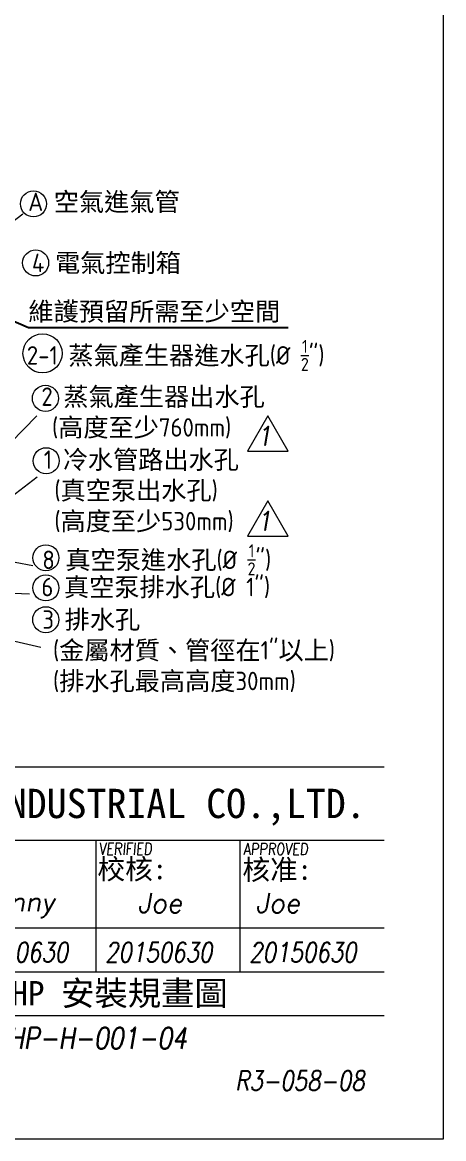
# Model space of a CAD drawing. Header units: millimetres. Extents: x -180913 to 13185, y -18310 to 9270.
# Drawn here: x 11245 to 13185, y 0 to 5146 of the extents above; entities that cross this region are included whole.
import ezdxf

# ---------------------------------------------------------------- set-up
doc = ezdxf.new("R2010")
doc.units = ezdxf.units.MM
doc.header["$MEASUREMENT"] = 0
doc.layers.get('0').update_dxf_attribs({"lineweight": 25})
for name, color, linetype, lineweight in [('D', 3, 'Continuous', 13), ('F', 7, 'Continuous', 15), ('T', 4, 'Continuous', 15)]:
    doc.layers.add(name, color=color, linetype=linetype, lineweight=lineweight)
doc.styles.get("Standard").update_dxf_attribs({"font": 'KAIU.TTF'})
doc.styles.add('STU25', font='isocp2.shx')
doc.styles.add('Text', font='romans.shx', dxfattribs={"width": 0.8, "oblique": 10})
doc.dimstyles.new('STU25$7', dxfattribs={"dimscale": 35, "dimtxt": 2.5, "dimasz": 2, "dimexe": 1.25, "dimexo": 0.625, "dimgap": 1, "dimtad": 0, "dimdec": 4, "dimdsep": 46, "dimtxsty": 'STU25', "dimcen": 2.5, "dimazin": 2, "dimtfac": 1, "dimtdec": 4, "dimtmove": 0, "dimatfit": 3, "dimfxl": 0, "dimtolj": 1, "dimtzin": 0, "dimarcsym": 0})

msp = doc.modelspace()

# ---------------------------------------------------------------- linework, layer by layer
at = {"layer": 'D'}
for p, q in [((11142.716, 4182.976), (11248.055, 4262.188)), ((11128.243, 3142.99), (11312.498, 3332.493)), ((11131.979, 2911.834), (11313.47, 3050.007)), ((10386.661, 2812.487), (11293.235, 2641.759)), ((10373.278, 2554.234), (11277.956, 2510.654)), ((11074.185, 2324.147), (11331.257, 2264.989))]:
    msp.add_line(p, q, dxfattribs=at)
for centre, radius in [((11296.628, 4308.65), 60), ((11306.592, 4036.596), 60), ((11338.422, 3619.698), 90), ((11351.592, 3412.38), 60), ((11355.317, 3124.745), 60), ((11353.804, 2677.59), 60), ((11353.707, 2538.686), 60), ((11353.256, 2392.139), 60)]:
    msp.add_circle(centre, radius, dxfattribs=at)
at = {"layer": 'F', "color": 7}
for p, q in [((7015.979, 1714.021), (12910.979, 1714.021)), ((7015.979, 1376.521), (12910.979, 1376.521)), ((11583.479, 1376.521), (11583.479, 769.021)), ((12247.229, 1376.521), (12247.229, 769.021)), ((7015.979, 971.521), (12910.979, 971.521)), ((9670.979, 971.521), (12910.979, 971.521)), ((10255.979, 971.521), (12910.979, 971.521)), ((7015.979, 769.021), (12910.979, 769.021)), ((12910.979, 566.521), (7015.979, 566.521))]:
    msp.add_line(p, q, dxfattribs=at)
at = {"layer": 'F', "color": 6}
msp.add_lwpolyline([(0, 9270), (0, 0), (13185, 0), (13185, 9270)], close=True, dxfattribs=at)
at = {"layer": 'F', "color": 7}
for points in [[(12375.64, 3331.192), (12282.149, 3169.261), (12469.131, 3169.261)], [(12375.64, 2939.447), (12282.149, 2777.516), (12469.131, 2777.516)]]:
    msp.add_lwpolyline(points, close=True, dxfattribs=at)

# ---------------------------------------------------------------- texts
at = {"insert": (10442.236, 1612.679), "char_height": 135, "attachment_point": 1, "style": 'STU25'}
msp.add_mtext('{\\f標楷體|b0|i0|c136|p65;STURDY\\H0.9667x; \\H1.034x;INDUSTRIAL CO.,LTD.}', dxfattribs=at)
at = {"layer": 'D', "color": 4}
msp.add_text('SAT-600HP 安裝規畫圖', height=112.5, dxfattribs=at).set_placement((10658.57, 613.993))
at = {"layer": 'D', "char_height": 85, "attachment_point": 1}
for s, insert in [('{\\Fisocp2.shx;\\C3;A \\f標楷體|b0|i0|c136|p65;空氣進氣管}', (11272.617, 4361)), ('{\\Fisocp2.shx;\\C3;4 \\f標楷體|b0|i0|c136|p65;電氣控制箱}', (11289.695, 4079.239)), ('{\\C3;維護預留所需至少空間}', (11273.121, 3855.581)), ('\\A1;{\\Fisocp2.shx;8 }真空泵進水孔{\\Fisocp2.shx;(%%c \\H0.7x;\\S1/2;\\H1.429x;")}', (11337.369, 2739.297)), ('{\\Fisocp2.shx;6 }真空泵排水孔{\\Fisocp2.shx;(%%c 1")}', (11333.024, 2585.12))]:
    msp.add_mtext(s, dxfattribs=dict(at, insert=insert))
at = {"layer": 'D', "char_height": 85, "attachment_point": 1, "style": 'STU25'}
for s, insert in [('\\A1;2-1 {\\f標楷體|b0|i0|c136|p65;蒸氣產生器進水孔}(%%c {\\H0.7x;\\S1/2;}")', (11266.131, 3681.786)), ('2 {\\f標楷體|b0|i0|c136|p65;蒸氣產生器出水孔\\P} ({\\f標楷體|b0|i0|c136|p65;高度至少}760mm)', (11333.231, 3462.666)), ('1 {\\f標楷體|b0|i0|c136|p65;冷水管路出水孔\\P} ({\\f標楷體|b0|i0|c136|p65;真空泵出水孔})\\P ({\\f標楷體|b0|i0|c136|p65;高度至少}530mm)', (11344.056, 3172.238)), ('3 {\\f標楷體|b0|i0|c136|p65;排水孔\\P} ({\\f標楷體|b0|i0|c136|p65;金屬材質、管徑在}1"{\\f標楷體|b0|i0|c136|p65;以上})\\P ({\\f標楷體|b0|i0|c136|p65;排水孔最高高度}30mm)', (11337.789, 2435.395))]:
    msp.add_mtext(s, dxfattribs=dict(at, insert=insert))
at = {"layer": 'F', "color": 1, "lineweight": 15, "style": 'Text', "oblique": 5, "width": 0.8}
for s, p in [('VERIFIED', (11597.433, 1309.051)), ('APPROVED', (12262.51, 1307.802))]:
    msp.add_text(s, height=54, dxfattribs=at).set_placement(p)
at = {"layer": 'F', "lineweight": -3}
for s, p in [('校核:', (11591.381, 1195.874)), ('核准:', (12258.537, 1193.373))]:
    msp.add_text(s, height=93.4085, dxfattribs=at).set_placement(p)
at = {"layer": 'T', "lineweight": 20, "style": 'Text', "oblique": 10, "width": 0.8}
for s, height, p in [('1', 90, (12327.175, 3193.313)), ('1', 90, (12327.175, 2801.568)), ('20150630', 90, (10962.577, 814.209)), ('20150630', 90, (11626.327, 814.209)), ('20150630', 90, (12290.077, 814.209)), ('SAT-600HP-H-001-04', 99, (10702.525, 414.18))]:
    msp.add_text(s, height=height, dxfattribs=at).set_placement(p)
at = {"layer": 'T', "lineweight": 20, "style": 'Text', "oblique": 10}
for s, p in [('Jenny', (11054.295, 1047.428)), ('Joe', (11776.242, 1041.183)), ('Joe', (12319.342, 1041.183))]:
    msp.add_text(s, height=90, dxfattribs=at).set_placement(p)
at = {"layer": 'T', "linetype": 'Continuous', "lineweight": 20, "insert": (12225.83, 312.023), "char_height": 90, "attachment_point": 1, "style": 'Text'}
msp.add_mtext('R3-058-08', dxfattribs=at)

# ---------------------------------------------------------------- leaders
at = {"layer": 'D'}
msp.add_leader([(10917.795, 3891.316), (11274.493, 3739.604), (12468.848, 3739.604)], dimstyle='STU25$7', override={"dimgap": 1, "dimtad": 0}, dxfattribs=at)

doc.saveas('drawing.dxf')
